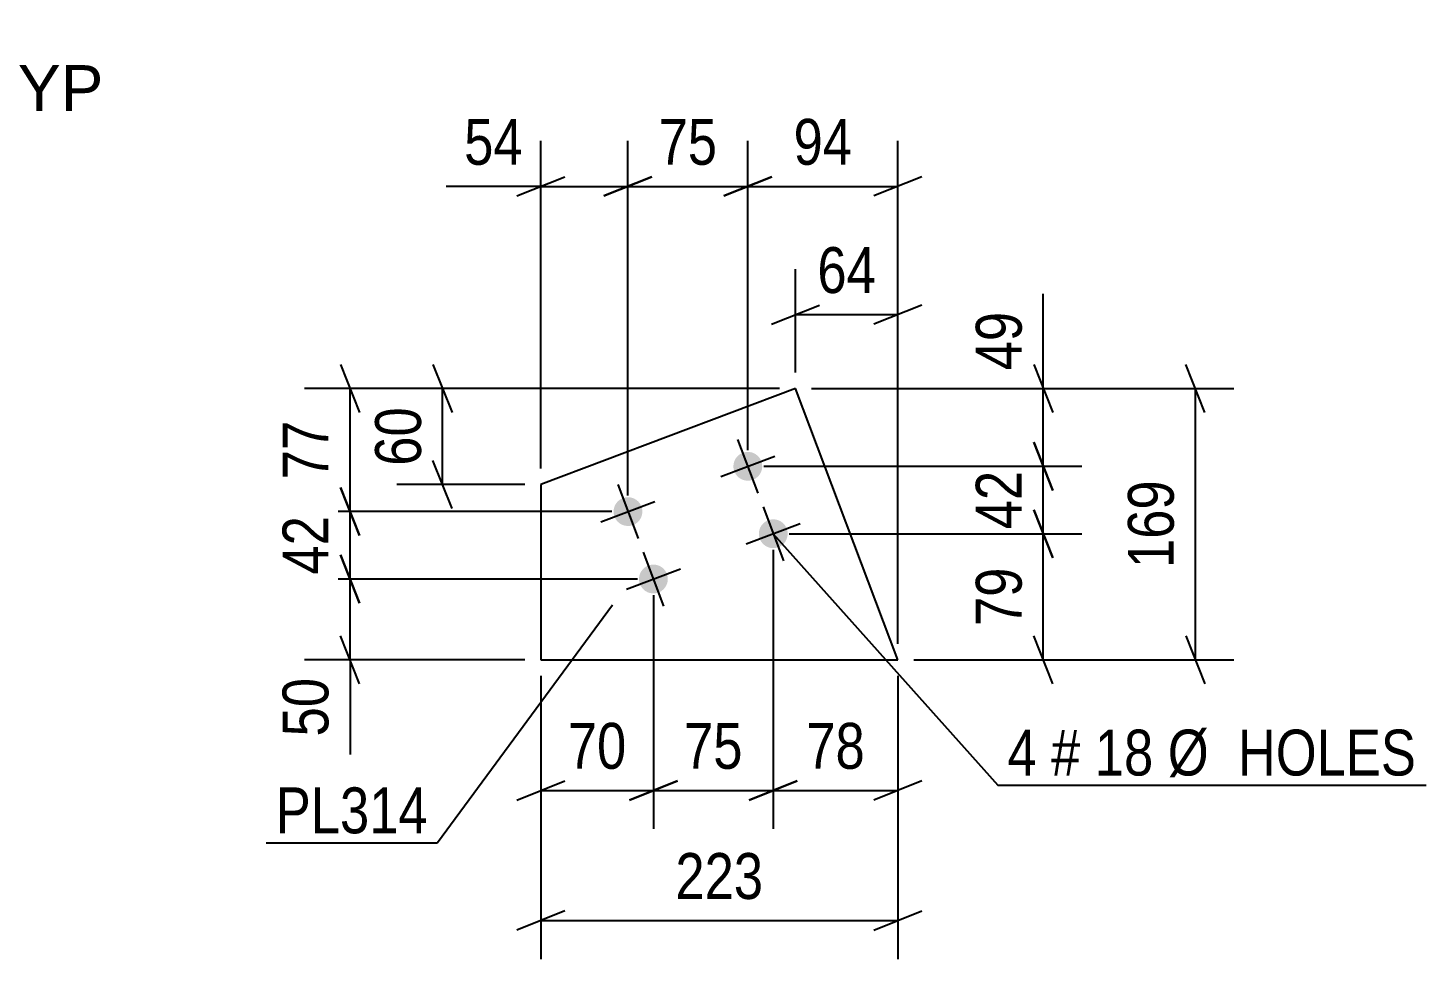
# Model space of a CAD drawing. Header units: millimetres. Extents: x 0 to 841, y 0 to 594.
# Drawn here: x 410.1 to 497.4, y 136.1 to 194.2 of the extents above; entities that cross this region are included whole.
import ezdxf

# ---------------------------------------------------------------- set-up
doc = ezdxf.new("R2010")
doc.units = ezdxf.units.MM
doc.styles.add('Arial', font='ARIAL.TTF', dxfattribs={"height": 0.2})
doc.styles.add('Arial Narrow', font='ARIALN.TTF', dxfattribs={"height": 0.2})

# ---------------------------------------------------------------- blocks, each defined once
blk = doc.blocks.new('Bolt-318887657-7709 - 7707')
at = {"linetype": 'Continuous'}
for points in [[(455.849, 167.167, -1), (454.165, 166.531, -1)], [(448.365, 164.34, -1), (446.681, 163.705, -1)], [(457.439, 162.957, -1), (455.755, 162.321, -1)], [(449.955, 160.131, -1), (448.271, 159.495, -1)]]:
    blk.add_hatch(color=1, dxfattribs=at).paths.add_polyline_path(points)
at = {"color": 1, "linetype": 'Continuous'}
for p, q in [((454.371, 168.533), (455.643, 165.165)), ((453.323, 166.213), (456.691, 167.485)), ((446.887, 165.706), (448.159, 162.339)), ((445.839, 163.387), (449.207, 164.658)), ((455.961, 164.323), (457.233, 160.955)), ((454.913, 162.003), (458.281, 163.275)), ((448.477, 161.497), (449.749, 158.129)), ((447.429, 159.177), (450.797, 160.449))]:
    blk.add_line(p, q, dxfattribs=at)
blk = doc.blocks.new('Part-318887657-7714 - 7707')
at = {"color": 2, "linetype": 'Continuous'}
for p, q in [((457.981, 171.713), (442.077, 165.707)), ((464.379, 154.77), (457.981, 171.713)), ((442.077, 165.707), (442.077, 154.77)), ((442.077, 154.77), (464.379, 154.77))]:
    blk.add_line(p, q, dxfattribs=at)
blk = doc.blocks.new('StraightDimension-318887657-7716 - 7707')
at = {"color": 7, "linetype": 'Continuous'}
for p, q in [((429.565, 161.313), (430.765, 158.313)), ((448.113, 159.813), (427.315, 159.813)), ((430.165, 154.77), (430.165, 159.813)), ((430.765, 153.27), (429.565, 156.27)), ((441.077, 154.77), (427.315, 154.77)), ((430.165, 154.77), (430.165, 148.863)), ((430.165, 154.77), (430.165, 148.863))]:
    blk.add_line(p, q, dxfattribs=at)
at = {"color": 0}
blk.add_wipeout([(429.415, 154.245), (425.215, 154.245), (425.215, 149.388), (429.415, 149.388)], dxfattribs=at)
at = {"color": 3, "style": 'Arial Narrow'}
blk.add_text('50', height=2.8633, rotation=90.00021, dxfattribs=at).set_placement((428.815, 149.988))
blk = doc.blocks.new('StraightDimension-318887657-7730 - 7707')
at = {"color": 7, "linetype": 'Continuous'}
for p, q in [((429.565, 173.213), (430.765, 170.213)), ((456.981, 171.713), (427.315, 171.713)), ((430.165, 164.023), (430.165, 171.713)), ((430.765, 162.523), (429.565, 165.523)), ((446.523, 164.023), (427.315, 164.023))]:
    blk.add_line(p, q, dxfattribs=at)
at = {"color": 0}
blk.add_wipeout([(429.415, 170.296), (425.215, 170.296), (425.215, 165.44), (429.415, 165.44)], dxfattribs=at)
at = {"color": 3, "style": 'Arial Narrow'}
blk.add_text('77', height=2.8633, rotation=90.00021, dxfattribs=at).set_placement((428.815, 166.04))
blk = doc.blocks.new('StraightDimension-318887657-7722 - 7707')
at = {"color": 7, "linetype": 'Continuous'}
for p, q in [((429.565, 165.523), (430.765, 162.523)), ((446.523, 164.023), (427.315, 164.023)), ((430.165, 159.813), (430.165, 164.023)), ((430.765, 158.313), (429.565, 161.313)), ((448.113, 159.813), (427.315, 159.813))]:
    blk.add_line(p, q, dxfattribs=at)
at = {"color": 0}
blk.add_wipeout([(429.415, 164.346), (425.215, 164.346), (425.215, 159.489), (429.415, 159.489)], dxfattribs=at)
at = {"color": 3, "style": 'Arial Narrow'}
blk.add_text('42', height=2.8633, rotation=90.00021, dxfattribs=at).set_placement((428.815, 160.089))
blk = doc.blocks.new('StraightDimension-318887657-7739 - 7707')
at = {"color": 7, "linetype": 'Continuous'}
for p, q in [((442.077, 166.707), (442.077, 187.174)), ((447.523, 165.023), (447.523, 187.174)), ((442.077, 184.324), (436.171, 184.324)), ((442.077, 184.324), (436.171, 184.324)), ((440.577, 183.724), (443.577, 184.924)), ((442.077, 184.324), (447.523, 184.324)), ((449.023, 184.924), (446.023, 183.724))]:
    blk.add_line(p, q, dxfattribs=at)
at = {"color": 0}
blk.add_wipeout([(441.552, 185.074), (441.552, 189.274), (436.696, 189.274), (436.696, 185.074)], dxfattribs=at)
at = {"color": 3, "style": 'Arial Narrow'}
blk.add_text('54', height=2.8633, dxfattribs=at).set_placement((437.296, 185.674))
blk = doc.blocks.new('StraightDimension-318887657-7749 - 7707')
at = {"color": 7, "linetype": 'Continuous'}
for p, q in [((447.523, 165.023), (447.523, 187.174)), ((455.007, 167.849), (455.007, 187.174)), ((446.023, 183.724), (449.023, 184.924)), ((447.523, 184.324), (455.007, 184.324)), ((456.507, 184.924), (453.507, 183.724))]:
    blk.add_line(p, q, dxfattribs=at)
at = {"color": 0}
blk.add_wipeout([(453.693, 185.074), (453.693, 189.274), (448.837, 189.274), (448.837, 185.074)], dxfattribs=at)
at = {"color": 3, "style": 'Arial Narrow'}
blk.add_text('75', height=2.8633, dxfattribs=at).set_placement((449.437, 185.674))
blk = doc.blocks.new('StraightDimension-318887657-7759 - 7707')
at = {"color": 7, "linetype": 'Continuous'}
for p, q in [((455.007, 167.849), (455.007, 187.174)), ((464.379, 155.77), (464.379, 187.174)), ((453.507, 183.724), (456.507, 184.924)), ((455.007, 184.324), (464.379, 184.324)), ((465.879, 184.924), (462.879, 183.724))]:
    blk.add_line(p, q, dxfattribs=at)
at = {"color": 0}
blk.add_wipeout([(462.121, 185.074), (462.121, 189.274), (457.265, 189.274), (457.265, 185.074)], dxfattribs=at)
at = {"color": 3, "style": 'Arial Narrow'}
blk.add_text('94', height=2.8633, dxfattribs=at).set_placement((457.865, 185.674))
blk = doc.blocks.new('StraightDimension-318887657-7768 - 7707')
at = {"color": 7, "linetype": 'Continuous'}
for p, q in [((483.557, 170.213), (482.357, 173.213)), ((458.981, 171.713), (485.357, 171.713)), ((482.957, 154.77), (482.957, 171.713)), ((482.357, 156.27), (483.557, 153.27)), ((465.379, 154.77), (485.357, 154.77))]:
    blk.add_line(p, q, dxfattribs=at)
at = {"color": 0}
blk.add_wipeout([(482.207, 166.583), (478.007, 166.583), (478.007, 159.899), (482.207, 159.899)], dxfattribs=at)
at = {"color": 3, "style": 'Arial Narrow'}
blk.add_text('169', height=2.8633, rotation=90.00021, dxfattribs=at).set_placement((481.607, 160.499))
blk = doc.blocks.new('StraightDimension-318887657-7775 - 7707')
at = {"color": 7, "linetype": 'Continuous'}
for p, q in [((435.348, 173.213), (436.548, 170.213)), ((456.981, 171.713), (433.098, 171.713)), ((435.948, 165.707), (435.948, 171.713)), ((436.548, 164.207), (435.348, 167.207)), ((441.077, 165.707), (433.098, 165.707))]:
    blk.add_line(p, q, dxfattribs=at)
at = {"color": 0}
blk.add_wipeout([(435.198, 171.138), (430.998, 171.138), (430.998, 166.282), (435.198, 166.282)], dxfattribs=at)
at = {"color": 3, "style": 'Arial Narrow'}
blk.add_text('60', height=2.8633, rotation=90.00021, dxfattribs=at).set_placement((434.598, 166.882))
blk = doc.blocks.new('StraightDimension-318887657-7784 - 7707')
at = {"color": 7, "linetype": 'Continuous'}
for p, q in [((442.077, 153.77), (442.077, 136.092)), ((464.379, 153.77), (464.379, 136.092)), ((443.577, 139.092), (440.577, 137.892)), ((462.879, 137.892), (465.879, 139.092)), ((442.077, 138.492), (464.379, 138.492))]:
    blk.add_line(p, q, dxfattribs=at)
at = {"color": 0}
blk.add_wipeout([(456.57, 139.242), (456.57, 143.442), (449.886, 143.442), (449.886, 139.242)], dxfattribs=at)
at = {"color": 3, "style": 'Arial Narrow'}
blk.add_text('223', height=2.8633, dxfattribs=at).set_placement((450.486, 139.842))
blk = doc.blocks.new('StraightDimension-318887657-7789 - 7707')
at = {"color": 7, "linetype": 'Continuous'}
for p, q in [((457.981, 172.713), (457.981, 179.166)), ((464.379, 155.77), (464.379, 179.166)), ((456.481, 175.716), (459.481, 176.916)), ((465.879, 176.916), (462.879, 175.716)), ((457.981, 176.316), (464.379, 176.316))]:
    blk.add_line(p, q, dxfattribs=at)
at = {"color": 0}
blk.add_wipeout([(463.608, 177.066), (463.608, 181.266), (458.752, 181.266), (458.752, 177.066)], dxfattribs=at)
at = {"color": 3, "style": 'Arial Narrow'}
blk.add_text('64', height=2.8633, dxfattribs=at).set_placement((459.352, 177.666))
blk = doc.blocks.new('StraightDimension-318887657-7798 - 7707')
at = {"color": 7, "linetype": 'Continuous'}
for p, q in [((472.858, 168.349), (474.058, 165.349)), ((456.007, 166.849), (475.858, 166.849)), ((473.458, 162.639), (473.458, 166.849)), ((474.058, 161.139), (472.858, 164.139)), ((457.597, 162.639), (475.858, 162.639))]:
    blk.add_line(p, q, dxfattribs=at)
at = {"color": 0}
blk.add_wipeout([(472.708, 167.172), (468.508, 167.172), (468.508, 162.316), (472.708, 162.316)], dxfattribs=at)
at = {"color": 3, "style": 'Arial Narrow'}
blk.add_text('42', height=2.8633, rotation=90.00021, dxfattribs=at).set_placement((472.108, 162.916))
blk = doc.blocks.new('StraightDimension-318887657-7806 - 7707')
at = {"color": 7, "linetype": 'Continuous'}
for p, q in [((473.458, 171.713), (473.458, 177.619)), ((473.458, 171.713), (473.458, 177.619)), ((472.858, 173.213), (474.058, 170.213)), ((458.981, 171.713), (475.858, 171.713)), ((473.458, 166.849), (473.458, 171.713)), ((474.058, 165.349), (472.858, 168.349)), ((456.007, 166.849), (475.858, 166.849))]:
    blk.add_line(p, q, dxfattribs=at)
at = {"color": 0}
blk.add_wipeout([(472.708, 177.094), (468.508, 177.094), (468.508, 172.238), (472.708, 172.238)], dxfattribs=at)
at = {"color": 3, "style": 'Arial Narrow'}
blk.add_text('49', height=2.8633, rotation=90.00021, dxfattribs=at).set_placement((472.108, 172.838))
blk = doc.blocks.new('StraightDimension-318887657-7814 - 7707')
at = {"color": 7, "linetype": 'Continuous'}
for p, q in [((472.858, 164.139), (474.058, 161.139)), ((457.597, 162.639), (475.858, 162.639)), ((473.458, 154.77), (473.458, 162.639)), ((474.058, 153.27), (472.858, 156.27)), ((465.379, 154.77), (475.858, 154.77))]:
    blk.add_line(p, q, dxfattribs=at)
at = {"color": 0}
blk.add_wipeout([(472.708, 161.132), (468.508, 161.132), (468.508, 156.276), (472.708, 156.276)], dxfattribs=at)
at = {"color": 3, "style": 'Arial Narrow'}
blk.add_text('79', height=2.8633, rotation=90.00021, dxfattribs=at).set_placement((472.108, 156.876))
blk = doc.blocks.new('StraightDimension-318887657-7821 - 7707')
at = {"color": 7, "linetype": 'Continuous'}
for p, q in [((449.113, 158.813), (449.113, 144.218)), ((442.077, 153.77), (442.077, 144.218)), ((440.577, 146.018), (443.577, 147.218)), ((450.613, 147.218), (447.613, 146.018)), ((442.077, 146.618), (449.113, 146.618))]:
    blk.add_line(p, q, dxfattribs=at)
at = {"color": 0}
blk.add_wipeout([(448.023, 147.368), (448.023, 151.568), (443.167, 151.568), (443.167, 147.368)], dxfattribs=at)
at = {"color": 3, "style": 'Arial Narrow'}
blk.add_text('70', height=2.8633, dxfattribs=at).set_placement((443.767, 147.968))
blk = doc.blocks.new('StraightDimension-318887657-7827 - 7707')
at = {"color": 7, "linetype": 'Continuous'}
for p, q in [((456.597, 161.639), (456.597, 144.218)), ((449.113, 158.813), (449.113, 144.218)), ((447.613, 146.018), (450.613, 147.218)), ((458.097, 147.218), (455.097, 146.018)), ((449.113, 146.618), (456.597, 146.618))]:
    blk.add_line(p, q, dxfattribs=at)
at = {"color": 0}
blk.add_wipeout([(455.283, 147.368), (455.283, 151.568), (450.427, 151.568), (450.427, 147.368)], dxfattribs=at)
at = {"color": 3, "style": 'Arial Narrow'}
blk.add_text('75', height=2.8633, dxfattribs=at).set_placement((451.027, 147.968))
blk = doc.blocks.new('StraightDimension-318887657-7835 - 7707')
at = {"color": 7, "linetype": 'Continuous'}
for p, q in [((456.597, 161.639), (456.597, 144.218)), ((464.379, 153.77), (464.379, 144.218)), ((455.097, 146.018), (458.097, 147.218)), ((465.879, 147.218), (462.879, 146.018)), ((456.597, 146.618), (464.379, 146.618))]:
    blk.add_line(p, q, dxfattribs=at)
at = {"color": 0}
blk.add_wipeout([(462.916, 147.368), (462.916, 151.568), (458.06, 151.568), (458.06, 147.368)], dxfattribs=at)
at = {"color": 3, "style": 'Arial Narrow'}
blk.add_text('78', height=2.8633, dxfattribs=at).set_placement((458.66, 147.968))
blk = doc.blocks.new('WeldMark-318887657-6387 - 6112')
at = {"linetype": 'Continuous'}
for points in [[(379.01, 174.927), (376.286, 173.463), (378.001, 176.037)], [(387.435, 175.165), (385.371, 172.862), (386.108, 175.865)]]:
    blk.add_hatch(color=30, dxfattribs=at).paths.add_polyline_path(points)
at = {"color": 30, "linetype": 'Continuous'}
for p, q in [((376.286, 173.463), (394.382, 189.926)), ((385.371, 172.862), (394.382, 189.926)), ((394.382, 189.926), (403.382, 189.926))]:
    blk.add_line(p, q, dxfattribs=at)
at = {"color": 3, "linetype": 'Continuous'}
for q in [(402.096, 185.641), (398.668, 185.641)]:
    blk.add_line((398.668, 189.926), q, dxfattribs=at)
for start, end in [(90, 270), (270, 90)]:
    blk.add_arc((394.382, 189.926), 1.5, start, end, dxfattribs=at)
at = {"color": 0, "linetype": 'Continuous'}
blk.add_wipeout([(414.757, 189.026), (414.757, 192.026), (406.982, 192.026), (406.982, 189.026)], dxfattribs=at)
blk.add_wipeout([(414.757, 189.026), (414.757, 192.026), (406.982, 192.026), (406.982, 189.026)], dxfattribs=at)
at = {"color": 3, "linetype": 'Continuous'}
for q in [(407.668, 194.212), (407.668, 185.641)]:
    blk.add_line((403.382, 189.926), q, dxfattribs=at)
at = {"color": 3, "linetype": 'Continuous', "style": 'Arial'}
blk.add_text('TYP', height=2.8652, dxfattribs=at).set_placement((406.982, 189.026))
blk = doc.blocks.new('Mark-318887657-7710 - 7707')
at = {"color": 30, "linetype": 'Continuous'}
for p in [(446.567, 158.188), (424.929, 143.339)]:
    blk.add_line(p, (435.633, 143.339), dxfattribs=at)
at = {"color": 0}
blk.add_wipeout([(435.033, 143.939), (435.033, 146.939), (425.529, 146.939), (425.529, 143.939)], dxfattribs=at)
blk.add_wipeout([(435.033, 143.939), (435.033, 146.939), (425.529, 146.939), (425.529, 143.939)], dxfattribs=at)
at = {"color": 3, "style": 'Arial Narrow'}
blk.add_text('PL314', height=2.8633, dxfattribs=at).set_placement((425.529, 143.939))
blk = doc.blocks.new('Mark-318887657-14739 - 7707')
at = {"color": 7, "linetype": 'Continuous'}
for p, q in [((456.597, 162.639), (470.621, 146.948)), ((470.621, 146.948), (497.36, 146.948))]:
    blk.add_line(p, q, dxfattribs=at)
at = {"color": 0}
for points in [[(473.049, 147.548), (473.049, 150.548), (471.221, 150.548), (471.221, 147.548)], [(475.777, 147.548), (475.777, 150.548), (473.949, 150.548), (473.949, 147.548)], [(480.333, 147.548), (480.333, 150.548), (476.677, 150.548), (476.677, 147.548)], [(496.76, 147.548), (496.76, 150.548), (481.233, 150.548), (481.233, 147.548)]]:
    blk.add_wipeout(points, dxfattribs=at)
for points in [[(473.049, 147.548), (473.049, 150.548), (471.221, 150.548), (471.221, 147.548)], [(475.777, 147.548), (475.777, 150.548), (473.949, 150.548), (473.949, 147.548)], [(480.333, 147.548), (480.333, 150.548), (476.677, 150.548), (476.677, 147.548)], [(496.76, 147.548), (496.76, 150.548), (481.233, 150.548), (481.233, 147.548)]]:
    blk.add_wipeout(points, dxfattribs=at)
at = {"color": 3, "style": 'Arial Narrow'}
for s, height, p in [('4', 2.863, (471.221, 147.548)), ('#', 2.863, (473.949, 147.548)), ('18', 2.8633, (476.677, 147.548)), ('Ø  HOLES', 2.8633, (481.233, 147.548))]:
    blk.add_text(s, height=height, dxfattribs=at).set_placement(p)

msp = doc.modelspace()

# ---------------------------------------------------------------- block references
for name in ['WeldMark-318887657-6387 - 6112', 'Part-318887657-7714 - 7707', 'Bolt-318887657-7709 - 7707']:
    msp.add_blockref(name, (0, 0))

# ---------------------------------------------------------------- next in the draw order: block references
for name in ['StraightDimension-318887657-7730 - 7707', 'StraightDimension-318887657-7716 - 7707']:
    msp.add_blockref(name, (0, 0))

# ---------------------------------------------------------------- next in the draw order: block references
msp.add_blockref('StraightDimension-318887657-7722 - 7707', (0, 0))

# ---------------------------------------------------------------- next in the draw order: block references
msp.add_blockref('StraightDimension-318887657-7739 - 7707', (0, 0))

# ---------------------------------------------------------------- next in the draw order: block references
msp.add_blockref('StraightDimension-318887657-7749 - 7707', (0, 0))

# ---------------------------------------------------------------- next in the draw order: block references
msp.add_blockref('StraightDimension-318887657-7759 - 7707', (0, 0))

# ---------------------------------------------------------------- next in the draw order: block references
for name in ['StraightDimension-318887657-7775 - 7707', 'StraightDimension-318887657-7768 - 7707']:
    msp.add_blockref(name, (0, 0))

# ---------------------------------------------------------------- next in the draw order: block references
for name in ['StraightDimension-318887657-7789 - 7707', 'StraightDimension-318887657-7784 - 7707']:
    msp.add_blockref(name, (0, 0))

# ---------------------------------------------------------------- next in the draw order: block references
for name in ['StraightDimension-318887657-7798 - 7707', 'StraightDimension-318887657-7821 - 7707']:
    msp.add_blockref(name, (0, 0))

# ---------------------------------------------------------------- next in the draw order: block references
for name in ['StraightDimension-318887657-7806 - 7707', 'StraightDimension-318887657-7814 - 7707', 'Mark-318887657-7710 - 7707']:
    msp.add_blockref(name, (0, 0))

# ---------------------------------------------------------------- next in the draw order: block references
msp.add_blockref('StraightDimension-318887657-7827 - 7707', (0, 0))

# ---------------------------------------------------------------- next in the draw order: block references
msp.add_blockref('StraightDimension-318887657-7835 - 7707', (0, 0))

# ---------------------------------------------------------------- next in the draw order: block references
msp.add_blockref('Mark-318887657-14739 - 7707', (0, 0))

doc.saveas('drawing.dxf')
